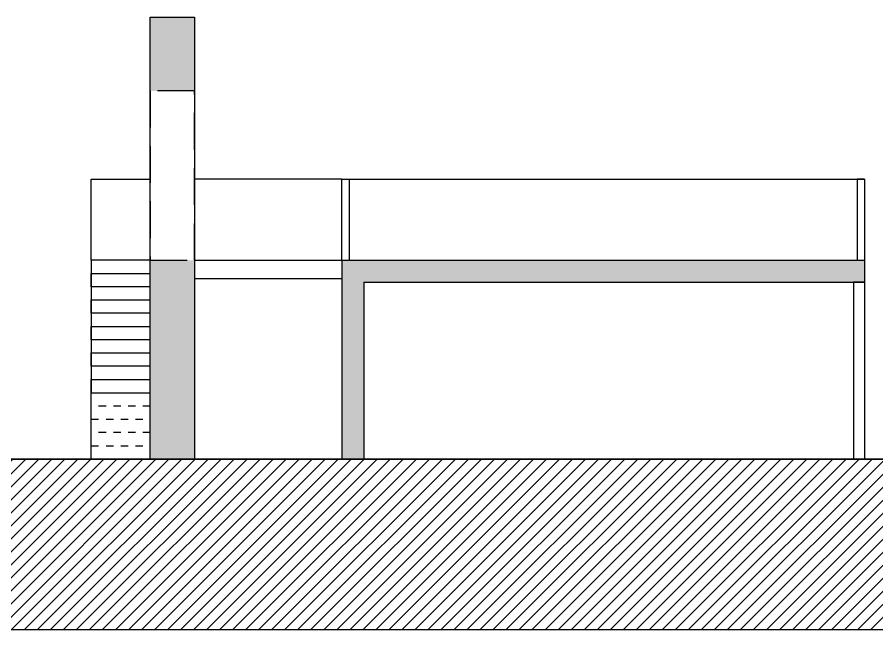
# Model space of a CAD drawing. Header units: inches. Extents: x 24 to 172, y -4 to 48.
# Drawn here: x 106.12 to 117.79, y -3.57 to 4.75 of the extents above; entities that cross this region are included whole.
import ezdxf

# ---------------------------------------------------------------- set-up
doc = ezdxf.new("R2010")
doc.units = ezdxf.units.IN
doc.header["$MEASUREMENT"] = 0
doc.linetypes.add('DASHEDX2', pattern=[1.5, 1, -0.5])

msp = doc.modelspace()

# ---------------------------------------------------------------- hatches: boundary and pattern name
at = {"ltscale": 0.5}
h = msp.add_hatch(color=256, dxfattribs=at)
h.dxf.hatch_style = 1
h.paths.add_polyline_path([(108.524, 1.454), (107.924, 1.454), (107.924, -0.346), (107.924, -1.246), (108.524, -1.246)])
h.paths.add_polyline_path([(108.524, 4.754), (107.924, 4.754), (107.924, 3.754), (108.524, 3.754)])
h = msp.add_hatch(color=256, dxfattribs=at)
h.dxf.hatch_style = 1
h.paths.add_polyline_path([(110.824, 1.154), (117.624, 1.154), (117.624, 1.454), (110.524, 1.454), (110.524, 1.154), (110.524, -1.246), (110.824, -1.246)])
h = msp.add_hatch(dxfattribs=at)
h.set_pattern_fill('ANSI31', color=256)
h.paths.add_polyline_path([(123.318, -1.246), (99.924, -1.246), (99.924, -3.565), (123.318, -3.565)])

# ---------------------------------------------------------------- linework, layer by layer
for p, q in [((107.924, -1.246), (107.924, 4.754)), ((107.924, 4.754), (108.524, 4.754)), ((108.524, 4.754), (108.524, -1.246)), ((107.124, 1.454), (107.124, 2.554)), ((107.124, 2.554), (107.924, 2.554)), ((110.524, 2.554), (108.524, 2.554)), ((110.524, 1.454), (110.524, 2.554)), ((110.524, 2.554), (110.624, 2.554)), ((110.624, 2.554), (110.624, 1.454)), ((110.624, 2.554), (117.624, 2.554)), ((117.624, 2.554), (117.524, 2.554)), ((117.524, 2.554), (117.524, 1.454)), ((117.624, 2.554), (117.624, -1.246)), ((107.924, 1.454), (107.124, 1.454)), ((107.124, 1.454), (107.124, -0.346)), ((107.924, -0.346), (107.924, 1.454)), ((108.524, 1.454), (108.524, 1.454)), ((108.524, 1.454), (110.524, 1.454)), ((108.524, 1.454), (108.524, 1.204)), ((110.524, 1.454), (110.524, -1.246)), ((110.524, 1.454), (117.624, 1.454)), ((110.524, 1.454), (110.524, 1.154)), ((107.124, 1.094), (107.124, 1.274)), ((107.124, 1.274), (107.924, 1.274)), ((108.524, 1.204), (110.524, 1.204)), ((107.924, 1.094), (107.124, 1.094)), ((107.924, 0.914), (107.924, 1.094)), ((110.824, 1.154), (117.624, 1.154)), ((110.824, 1.154), (110.824, -1.246)), ((117.624, 1.154), (117.474, 1.154)), ((117.474, 1.154), (117.474, -1.246)), ((107.124, 0.734), (107.124, 0.914)), ((107.124, 0.914), (107.924, 0.914)), ((107.924, 0.734), (107.124, 0.734)), ((107.924, 0.554), (107.924, 0.734)), ((107.124, 0.374), (107.124, 0.554)), ((107.124, 0.554), (107.924, 0.554)), ((107.924, 0.374), (107.124, 0.374)), ((107.924, 0.194), (107.924, 0.374)), ((107.124, 0.014), (107.124, 0.194)), ((107.124, 0.194), (107.924, 0.194)), ((107.924, 0.014), (107.124, 0.014)), ((107.924, -0.166), (107.924, 0.014)), ((107.124, -0.346), (107.124, -0.166)), ((107.124, -0.166), (107.924, -0.166)), ((107.124, -1.246), (107.124, -0.346)), ((107.124, -0.346), (107.924, -0.346)), ((99.924, -1.246), (107.924, -1.246)), ((107.924, -1.246), (107.124, -1.246))]:
    msp.add_line(p, q, dxfattribs=at)
at = {"linetype": 'DASHEDX2', "ltscale": 0.5}
for p, q in [((108.524, 3.754), (107.924, 3.754)), ((107.924, 3.754), (107.924, 1.454)), ((108.524, 1.454), (108.524, 3.754)), ((107.924, 1.454), (108.524, 1.454)), ((107.124, -1.246), (107.924, -1.246))]:
    msp.add_line(p, q, dxfattribs=at)
at = {"linetype": 'DASHEDX2', "ltscale": 0.1}
for p, q in [((107.924, -0.526), (107.124, -0.526)), ((107.124, -0.706), (107.924, -0.706)), ((107.924, -0.886), (107.124, -0.886)), ((107.124, -1.066), (107.924, -1.066))]:
    msp.add_line(p, q, dxfattribs=at)
msp.add_line((123.318, -1.246), (99.924, -1.246))
at = {"ltscale": 12}
msp.add_lwpolyline([(99.924, -1.246), (123.318, -1.246), (123.318, -3.565), (99.924, -3.565)], close=True, dxfattribs=at)

doc.saveas('drawing.dxf')
